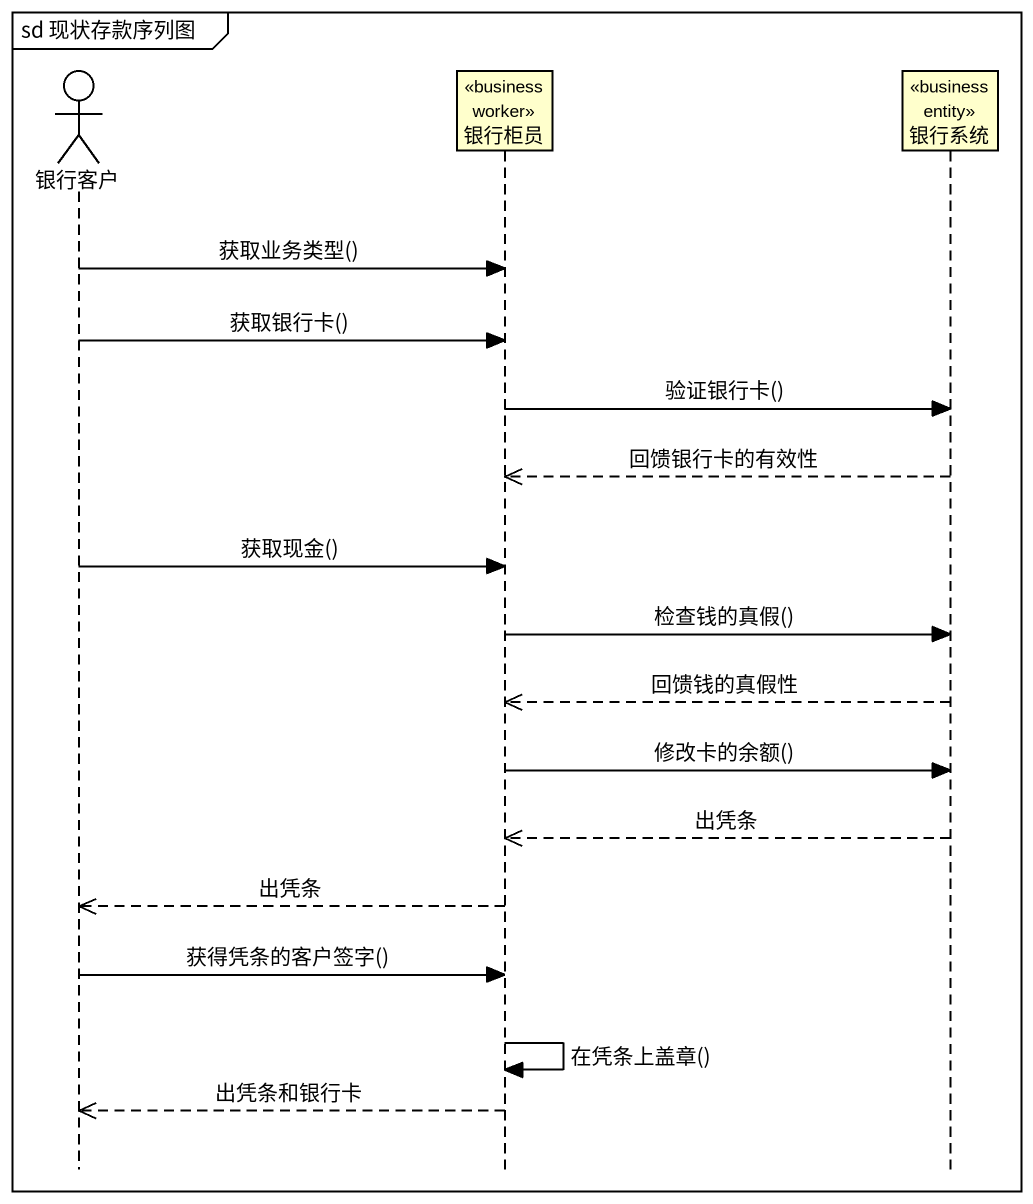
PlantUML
@startuml
mainframe sd 现状存款序列图
hide footbox
actor 银行客户
participant 银行柜员 <<business worker>>
participant 银行系统 <<business entity>>

银行客户 -> 银行柜员 : 获取业务类型()
银行客户 -> 银行柜员 : 获取银行卡()
银行柜员 -> 银行系统 : 验证银行卡()
银行系统 -->> 银行柜员 : 回馈银行卡的有效性
银行客户 -> 银行柜员 : 获取现金()
银行柜员 -> 银行系统 : 检查钱的真假()
银行系统 -->> 银行柜员 : 回馈钱的真假性
银行柜员 -> 银行系统 : 修改卡的余额()
银行系统 -->> 银行柜员 : 出凭条
银行柜员 -->> 银行客户 : 出凭条
银行客户 -> 银行柜员 : 获得凭条的客户签字()
银行柜员 -> 银行柜员 : 在凭条上盖章()
银行柜员 -->> 银行客户 : 出凭条和银行卡
@enduml
